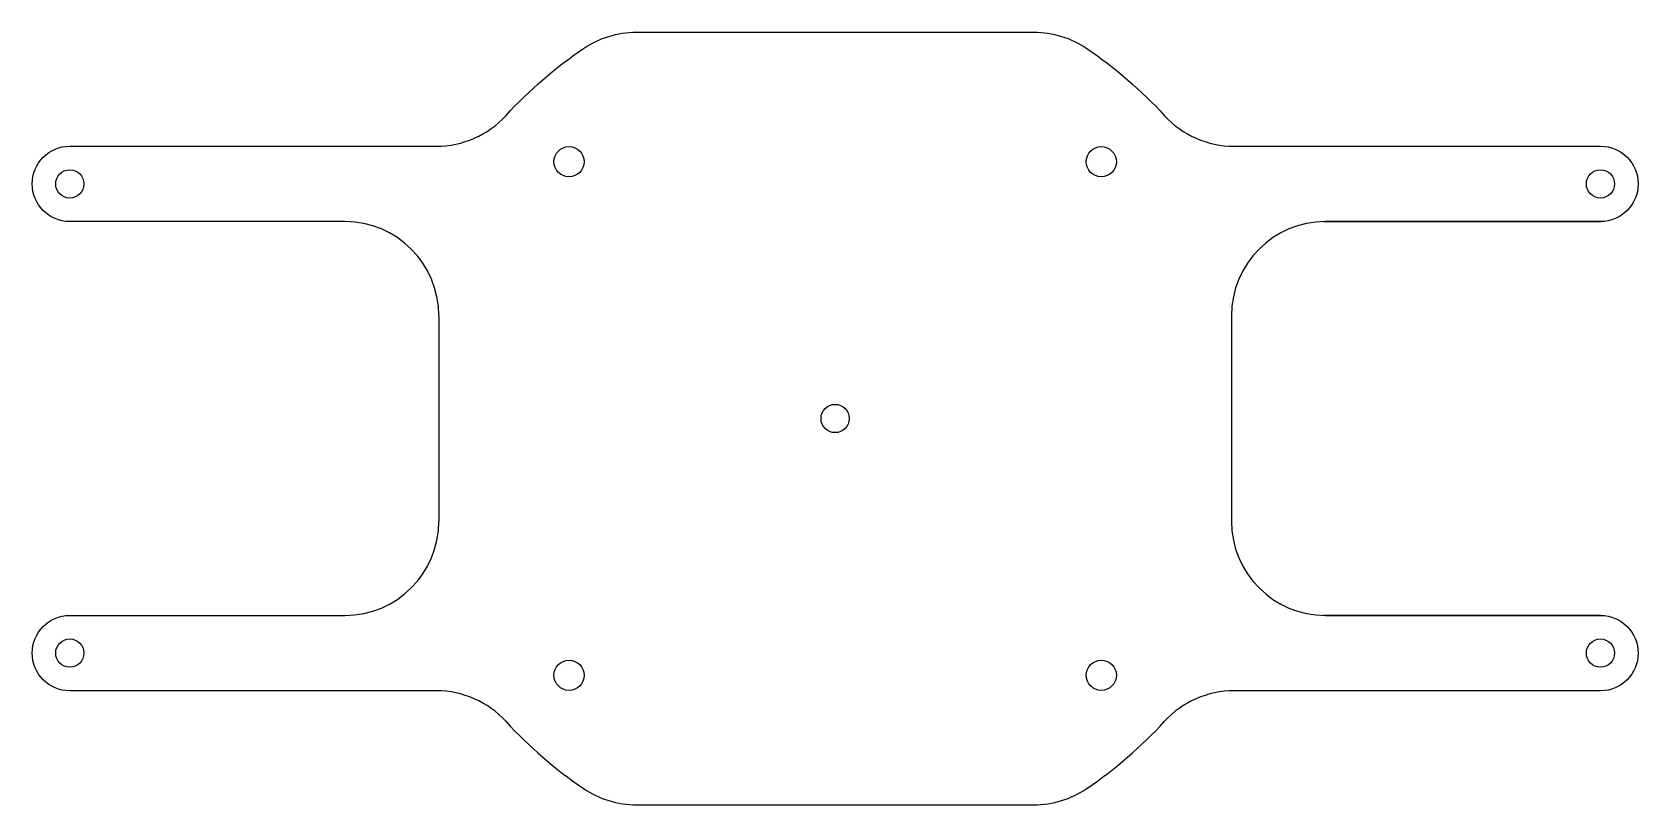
# Model space of a CAD drawing. Header units: millimetres. Extents: x -85 to 85, y -41 to 41.
import ezdxf

# ---------------------------------------------------------------- set-up
doc = ezdxf.new("R2010")
doc.units = ezdxf.units.MM
doc.layers.get('0').update_dxf_attribs({"linetype": 'CONTINUOUS'})

msp = doc.modelspace()

# ---------------------------------------------------------------- linework, layer by layer
for p, q in [((-21.1, 41), (21.1, 41)), ((-81.27, 28.9), (-42.34, 28.9)), ((42.34, 28.9), (81.27, 28.9)), ((-52.08, 20.9), (-81.27, 20.9)), ((51.87, 20.9), (52.89, 20.9)), ((81.27, 20.9), (52.08, 20.9)), ((52.89, 20.9), (81.27, 20.9)), ((-42.08, 10.9), (-42.08, -10.9)), ((42.08, 10.9), (42.08, -10.9)), ((-81.27, -20.9), (-52.08, -20.9)), ((52.89, -20.9), (51.87, -20.9)), ((52.08, -20.9), (81.27, -20.9)), ((81.27, -20.9), (52.89, -20.9)), ((-42.34, -28.9), (-81.27, -28.9)), ((81.27, -28.9), (42.34, -28.9)), ((-21.1, -41), (21.1, -41))]:
    msp.add_line(p, q)
for centre, radius in [((-28.26, 27.25, 0), 1.6), ((28.26, 27.25, 0), 1.6), ((28.26, 27.25, 0), 1.6), ((28.26, 27.25, 0), 1.6), ((-81.27, 24.9), 1.5), ((81.27, 24.9), 1.5), ((0, 0), 1.5), ((-81.27, -24.9), 1.5), ((81.27, -24.9), 1.5), ((-28.26, -27.25, 0), 1.6), ((-28.26, -27.25, 0), 1.6), ((28.26, -27.25, 0), 1.6), ((28.26, -27.25, 0), 1.6)]:
    msp.add_circle(centre, radius)
at = {"extrusion": (0, 0, -1)}
for centre, radius, start, end in [((21.1, 31), 10, 55.7578, 90), ((-21.1, 31), 10, 90, 124.2422), ((0, 0), 47.5, 42.5748, 55.7578), ((0, 0), 47.5, 124.2422, 137.4252), ((81.27, 24.9), 4, -90, 90), ((-81.27, 24.9), 4, 90, 270), ((81.27, -24.9), 4, -90, 90), ((-81.27, -24.9), 4, 90, 270)]:
    msp.add_arc(centre, radius, start, end, dxfattribs=at)
for centre, radius, start, end in [((-42.34, 38.9), 10, 270, 317.4252), ((42.34, 38.9), 10, 222.5748, 270), ((-52.08, 10.9), 10, 0, 90), ((52.08, 10.9), 10, 90, 180), ((-52.08, -10.9), 10, -90, 0), ((52.08, -10.9), 10, 180, 270), ((-42.34, -38.9), 10, 42.5748, 90), ((42.34, -38.9), 10, 90, 137.4252), ((0, 0), 47.5, 222.5748, 235.7578), ((0, 0), 47.5, 304.2422, 317.4252), ((-21.1, -31), 10, 235.7578, 270), ((21.1, -31), 10, 270, 304.2422)]:
    msp.add_arc(centre, radius, start, end)

doc.saveas('drawing.dxf')
